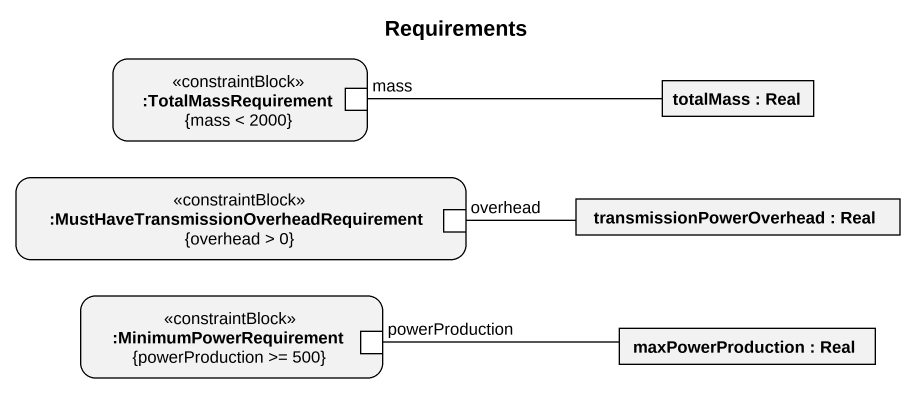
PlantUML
@startuml
title Requirements
rectangle ":TotalMassRequirement\n{mass < 2000}" as TotalMassRequirement <<constraintBlock>> {
  port mass
}
rectangle "totalMass : Real" as totalMass
rectangle ":MustHaveTransmissionOverheadRequirement\n{overhead > 0}" as MustHaveTransmissionOverhead <<constraintBlock>> {
  port overhead
}
rectangle "transmissionPowerOverhead : Real" as transmissionPowerOverhead
rectangle ":MinimumPowerRequirement\n{powerProduction >= 500}" as MinimumPowerRequirement <<constraintBlock>> {
  port powerProduction
}
rectangle "maxPowerProduction : Real" as maxPowerProduction
mass -right- totalMass
overhead -right- transmissionPowerOverhead
powerProduction -right- maxPowerProduction
@enduml
